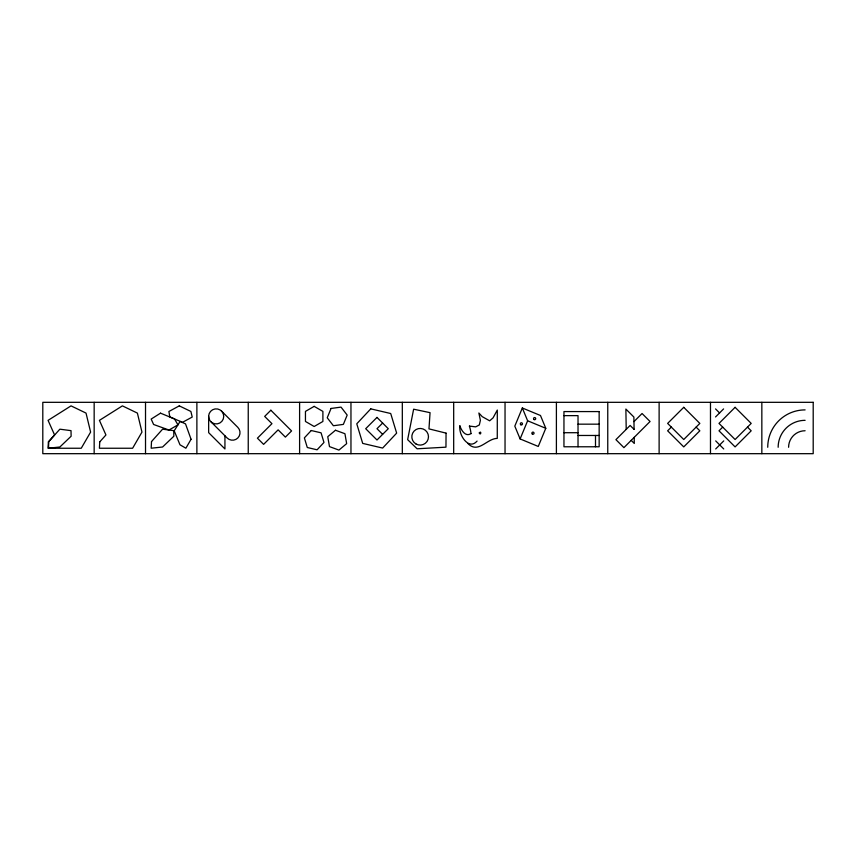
<?xml version="1.0" encoding="UTF-8"?>
<svg xmlns="http://www.w3.org/2000/svg" width="856" height="856" viewBox="0 0 856 856"><rect width="100%" height="100%" fill="white"/><g stroke="black" fill="none" stroke-linecap="round" stroke-linejoin="round"><path stroke-width="1.28" d="M522.331 407.991L514.809 426.138L520.116 438.935L538.264 446.447L545.775 428.3L540.478 415.502L522.331 407.991L527.628 420.778L545.775 428.3M520.116 438.935L527.628 420.778M382.632 423.057L376.993 428.706L382.632 434.345M633.975 421.601L642.064 413.512L650.057 421.505L623.917 447.645L615.924 439.652L630.134 425.443L634.135 429.434M671.339 427.112L667.637 430.803L683.741 446.907L699.833 430.803L696.131 427.112M715.541 416.958L723.588 408.911M722.699 427.112L718.997 430.803L735.101 446.907L751.193 430.803L747.491 427.112M715.691 448.951L723.748 440.894M477.081 441.086C469.698 449.443 461.534 438.529 460.154 431.124A17.28 17.28 0 0 1 459.747 426.727L459.833 425.614C461.138 430.108 465.471 437.363 470.961 433.628M563.954 415.631L578.025 415.631L578.025 446.779M578.025 424.169L599.157 424.169M563.954 432.708L578.025 432.708M578.025 435.469L599.157 435.469M469.441 426.074L475.679 426.866L479.328 424.95L480.387 420.328L478.868 412.999L482.238 416.658L489.653 420.81L493.045 417.889L497.304 410.056L497.272 438.39C486.732 438.507 478.258 454.065 468.018 443.611M715.541 408.911L719.564 412.934M715.691 440.894L723.748 448.951M631.204 440.359L634.285 443.451L634.2 437.363M221.522 411.062L237.808 427.347A7.533 7.533 0 0 1 237.808 438.005A7.533 7.533 0 0 1 227.15 438.005L210.865 421.719M634.093 429.402L633.879 417.054L625.886 409.061L626.207 429.37M761.84 402.32L761.84 453.68M710.48 402.32L710.48 453.68M659.12 402.32L659.12 453.68M607.76 402.32L607.76 453.68M595.498 435.469L595.498 446.779M556.4 402.32L556.4 453.68M505.04 402.32L505.04 453.68M453.68 402.32L453.68 453.68M402.32 402.32L402.32 453.68M350.96 402.32L350.96 453.68M299.6 402.32L299.6 453.68M248.24 402.32L248.24 453.68M224.935 435.8L224.935 448.951L208.65 432.655L208.65 416.39M196.88 402.32L196.88 453.68M145.52 402.32L145.52 453.68M94.16 402.32L94.16 453.68M778.158 447.281A26.953 26.953 0 0 1 805.111 420.328M788.59 447.281A16.532 16.532 0 0 1 805.111 430.75M767.736 447.281A37.375 37.375 0 0 1 805.111 409.896M469.398 426.095A36.797 36.797 0 0 1 471.014 433.628M446.051 433.125L445.965 447.164L417.107 448.79L407.638 439.652L413.63 409.189L430.054 412.667L428.974 428.877L446.051 433.125M479.285 432.943C480.847 436.432 481.682 429.873 479.285 432.943M48.385 441.889L48.064 448.244L81.256 448.244L90.608 432.098L86.028 413.095L71.037 405.872L48.064 420.36L54.581 434.966L48.385 441.889M48.792 441.568L48.46 448.212L59.867 447.003L71.123 436.239L71.016 430.643L59.856 429.188L48.792 441.568M99.745 441.889L99.424 448.244L132.616 448.244L141.968 432.098L137.388 413.095L122.397 405.872L99.424 420.36L105.941 434.966L99.745 441.889M151.512 441.568L151.18 448.212L162.587 447.003L173.843 436.239L173.736 430.643L162.576 429.188L151.512 441.568M331.047 408.462L327.227 417.781L333.391 425.742L343.363 424.394L347.183 415.085L341.03 407.114L331.047 408.462M191.059 439.278L185.88 448.212L179.974 444.788L174.196 430.793L180.102 421.452L185.527 423.88L191.059 439.278M311.252 430.525L304.372 437.876L307.283 447.506L317.095 449.807L323.975 442.456L321.064 432.826L311.252 430.525M370.776 408.858L356.77 423.795L362.698 443.397L382.643 448.062L396.649 433.125L390.711 413.523L370.776 408.858M270.86 410.227L264.675 416.412L271.941 423.666L257.421 438.186L263.605 444.371L278.125 429.851L285.38 437.116L291.575 430.932L270.86 410.227M376.993 417.407L365.694 428.706L376.993 439.995L388.282 428.706L376.993 417.407M683.741 407.317L667.637 423.41L683.741 439.513L699.833 423.41L683.741 407.317M735.101 407.317L718.997 423.41L735.101 439.513L751.193 423.41L735.101 407.317M335.477 430.247L327.752 436.699L329.485 446.618L338.933 450.085L346.659 443.633L344.936 433.714L335.477 430.247M160.521 413.159L151.18 419.055L153.599 424.48L168.985 430.022L177.941 424.865L174.517 418.937L160.521 413.159M314.173 406.365L305.453 411.394L305.453 421.462L314.173 426.502L322.894 421.462L322.894 411.394L314.173 406.365M179.289 405.872L168.91 411.49L169.82 416.947L182.489 422.318L192.226 417.054L190.877 411.458L179.289 405.872M813.2 402.32L42.8 402.32L42.8 453.68L813.2 453.68L813.2 402.32M599.157 411.575L563.954 411.575L563.954 446.779L599.157 446.779L599.157 411.575M520.833 424.769A1.081 1.081 0 0 0 522.47 423.87A1.081 1.081 0 0 0 520.865 422.907A1.081 1.081 0 0 0 520.833 424.769M534.069 419.558A1.081 1.081 0 0 0 535.696 418.648A1.081 1.081 0 0 0 534.101 417.685A1.081 1.081 0 0 0 534.069 419.558M532.4 434.11A1.081 1.081 0 0 0 534.037 433.211A1.081 1.081 0 0 0 532.432 432.248A1.081 1.081 0 0 0 532.4 434.11M415.995 443.986A8.325 8.325 0 0 0 428.482 436.774A8.325 8.325 0 0 0 415.995 429.562A8.325 8.325 0 0 0 415.995 443.986M212.256 422.821A7.533 7.533 0 0 0 223.726 416.583A7.533 7.533 0 0 0 212.588 409.767A7.533 7.533 0 0 0 212.256 422.821"/></g></svg>
